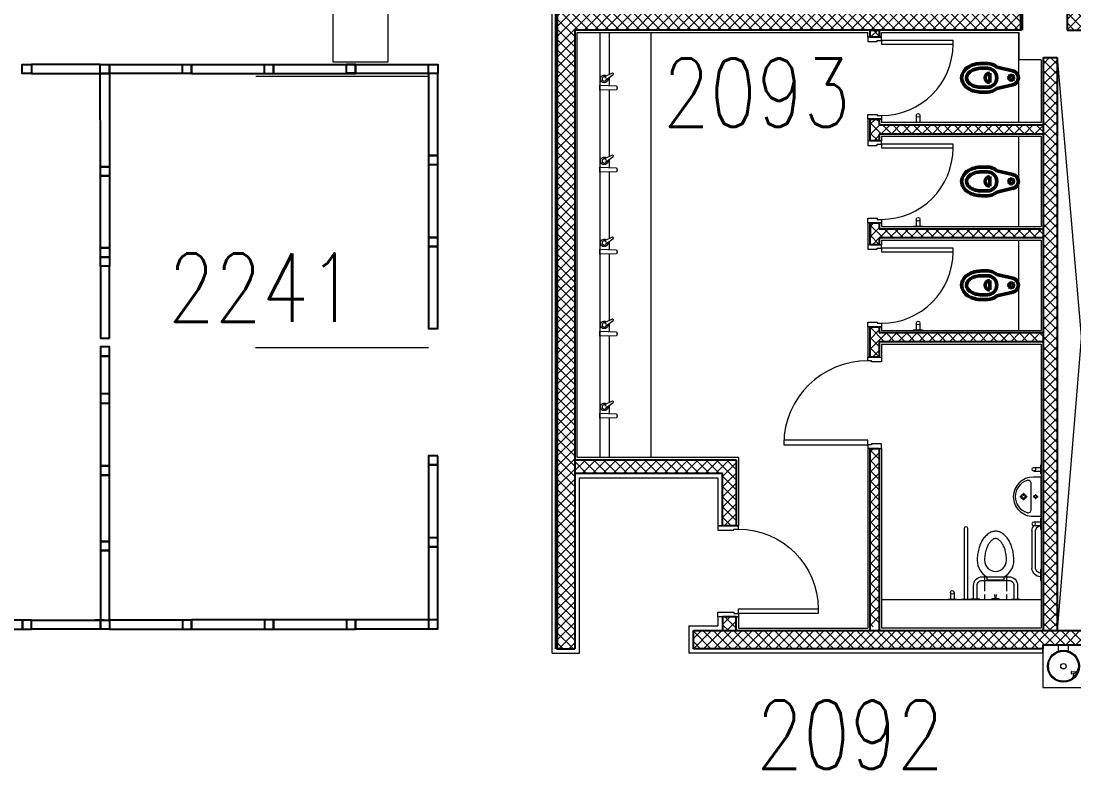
# Model space of a CAD drawing. Header units: inches. Extents: x 342932 to 557958, y 80625 to 242727.
# Drawn here: x 509157 to 520707, y 224117 to 232327 of the extents above; entities that cross this region are included whole.
import ezdxf
from ezdxf.enums import TextEntityAlignment as Align

# ---------------------------------------------------------------- set-up
doc = ezdxf.new("R2010")
doc.units = ezdxf.units.IN
doc.header["$MEASUREMENT"] = 0
for name, color, linetype, lineweight in [('0-Cubicles', 8, 'Continuous', 25), ('First Floor$0$A-G250-M-Walls-Blockwork', 7, 'Continuous', 25), ('First Floor$0$A-G252-H-Internal-Walls', 251, 'Continuous', 9), ('First Floor$0$A-G312-M-Wall-Finish-Plaster', 7, 'Continuous', 15), ('First Floor$0$A-G322-M-Door', 251, 'Continuous', 15), ('First Floor$0$A-G44-G-Fittings-Sanitary', 251, 'Continuous', 15), ('First Floor$0$A-Z036-G-Void-Symbology', 251, 'Continuous', 9), ('First Floor$0$Z-Z001-S-Room-Name-Identification-250', 7, 'Continuous', 15)]:
    doc.layers.add(name, color=color, linetype=linetype, lineweight=lineweight)
doc.styles.add('First Floor$0$Tag-RomanS', font='romans.shx', dxfattribs={"width": 0.8})
pattern_1 = [(45, (361382.11, 239676.52), (-56.1266, 56.1266), []), (135, (361382.11, 239676.52), (-56.1266, -56.1266), [])]

# ---------------------------------------------------------------- blocks, each defined once
blk = doc.blocks.new('First Floor$0$Faucet-Top')
blk.add_lwpolyline([(-181, 23), (0, 27), (0, -27), (-181, -23, -0.29963), (-181, 23)], format="xyb")
blk = doc.blocks.new('First Floor$0$Wall Mounted WC-Top')
at = {"lineweight": 50}
for p, q in [((-117, 235), (-76, 61)), ((-52, 313), (52, 313)), ((117, 235), (76, 61))]:
    blk.add_line(p, q, dxfattribs=at)
blk.add_lwpolyline([(117, 235, 0.184483), (157, 340), (157, 402, 0.063415), (147, 482, 0.076468), (118, 548, 0.107136), (66, 602, 0.147373), (0, 622, 0.147373), (-66, 602, 0.107136), (-118, 548, 0.076468), (-147, 482, 0.063415), (-157, 402), (-157, 340, 0.184483), (-117, 235)], format="xyb", dxfattribs=at)
blk.add_lwpolyline([(104, 340), (104, 402, 0.063415), (96, 469, 0.076468), (74, 520, 0.107136), (37, 558, 0.147373), (0, 569, 0.147373), (-37, 558, 0.107136), (-74, 520, 0.076468), (-96, 469, 0.063415), (-104, 402), (-104, 340, 1)], format="xyb", close=True, dxfattribs=at)
blk.add_circle((0, 78), 26.1, dxfattribs=at)
for centre, radius, start, end in [((0, 313), 52.2, 360, 180), ((0, 78), 78.4, 193.0653, 346.9347)]:
    blk.add_arc(centre, radius, start, end, dxfattribs=at)
blk = doc.blocks.new('First Floor$0$Grab Bar-Top')
for p, q in [((-20, 79), (-20, 5)), ((20, 79), (20, 5))]:
    blk.add_line(p, q)
blk.add_lwpolyline([(-50, 5), (50, 5), (50, 0), (-50, 0)], close=True)
blk.add_circle((0, 79, 0), 20.1)
blk = doc.blocks.new('First Floor$0$Hand Rail-Top')
blk.add_lwpolyline([(20, 5), (20, 780, 1), (-20, 780), (-20, 5)], format="xyb")
blk.add_lwpolyline([(50, 0), (-50, 0), (-50, 5), (50, 5)], close=True)
blk = doc.blocks.new('First Floor$0$WC1-Top')
for p, q in [((-120, 268), (-120, 94)), ((120, 268), (120, 94)), ((-120, 54), (-120, 0)), ((-11, 54), (-7, 13)), ((7, 13), (11, 54)), ((120, 54), (120, 0))]:
    blk.add_line(p, q)
at = {"elevation": 0}
for points in [[(-94, 251), (-94, 215), (94, 215), (94, 251, 0.136498), (172, 325, 0.136498), (201, 429, 0.031676), (197, 494, 0.031676), (184, 557, 0.038178), (167, 608, 0.038178), (142, 656, 0.053416), (110, 696, 0.053415), (71, 729, 0.073292), (37, 745, 0.0875), (0, 750, 0.07329), (-37, 745, 0.073292), (-71, 729, 0.053415), (-110, 696, 0.026689), (-127, 677, 0.026689), (-142, 656, 0.038178), (-167, 608, 0.038178), (-184, 557, 0.031676), (-197, 494, 0.031676), (-201, 429, 0.136498), (-172, 325, 0.136498), (-94, 251, 0.999995)], [(0, 308, 0.414214), (120, 429, 0.063415), (107, 537, 0.038178), (93, 576, 0.038178), (74, 613, 0.053415), (53, 640, 0.053415), (27, 662, 0.073291), (14, 668, 0.07329), (0, 670, 0.073292), (-14, 668, 0.07329), (-27, 662, 0.053417), (-53, 640, 0.053413), (-74, 613, 0.03818), (-93, 576, 0.038176), (-107, 537, 0.031678), (-117, 483, 0.031674), (-120, 429, 0.414216), (0, 308, -0.000002)]]:
    blk.add_lwpolyline(points, format="xyb", dxfattribs=at)
for points in [[(-241, 5), (-241, 156, -0.198912), (-214, 223, -0.198912), (-147, 250), (147, 250, -0.198912), (214, 223, -0.198912), (241, 156), (241, 5)], [(-201, 5), (-201, 156, -0.198912), (-185, 194, -0.198912), (-147, 210), (147, 210, -0.198912), (185, 194, -0.198912), (201, 156), (201, 5)]]:
    blk.add_lwpolyline(points, format="xyb")
for points in [[(-171, 5), (-271, 5), (-271, 0), (-171, 0)], [(-33, 13), (33, 13), (40, 0), (-40, 0)], [(171, 5), (271, 5), (271, 0), (171, 0)]]:
    blk.add_lwpolyline(points, close=True)
blk = doc.blocks.new('First Floor$0$WB-Top')
for p, q in [((0, 233), (0, 203)), ((-10, 193), (-40, 193)), ((0, 184), (0, 153)), ((40, 193), (10, 193)), ((-6, 61), (-29, 61)), ((0, 89), (0, 66)), ((0, 54), (0, 32)), ((28, 61), (6, 61))]:
    blk.add_line(p, q)
at = {"ltscale": 0.02}
for points in [[(-214, 0), (214, 0), (214, 89, 0.411647), (0, 305, 0.42194), (-214, 89), (-214, 0)], [(-142, 108), (142, 108, 0.239095), (170, 122, 0.159338), (177, 143, 0.07683), (176, 154, 0.326978), (0, 283, 0.326978), (-176, 154, 0.07683), (-177, 143, 0.159338), (-170, 122, 0.239095), (-142, 108)]]:
    blk.add_lwpolyline(points, format="xyb", dxfattribs=at)
for centre, radius in [((0, 193), 28.7), ((0, 193), 20), ((0, 61), 17.2)]:
    blk.add_circle(centre, radius)
blk = doc.blocks.new('First Floor$0$Towel Rail-Grab Bar-Top')
for p, q in [((-581, 6), (-581, 80, 0)), ((-541, 6), (-541, 80, 0)), ((-72, 100, 0), (-488, 100, 0)), ((-72, 60, 0), (-488, 60, 0))]:
    blk.add_line(p, q)
for points in [[(-619, 6), (-501, 6), (-501, 0), (-619, 0)], [(-59, 6), (59, 6), (59, 0), (-59, 0)]]:
    blk.add_lwpolyline(points, close=True)
blk.add_circle((-561, 80, 0), 20.1)
for centre, radius, start, end in [((-482, 1), 99.5, 93.3823, 126.5175), ((-481, 1), 59.6, 95.932, 174.5979), ((-78, 1), 99.5, 3.1797, 86.6177), ((-79, 1), 59.6, 5.4021, 84.068)]:
    blk.add_arc(centre, radius, start, end)
blk = doc.blocks.new('First Floor$0$wc07')
at = {"layer": 'First Floor$0$A-G322-M-Door', "elevation": 0}
for points in [[(157200, -7600), (157200, -7588), (157250, -7588), (157250, -7550), (157100, -7550), (157100, -7600)], [(157250, -7588), (157250, -7628), (158034, -7628), (158034, -7588)], [(157200, -8400), (157200, -8412), (157250, -8412), (157250, -8450), (157100, -8450), (157100, -8400)]]:
    blk.add_lwpolyline(points, close=True, dxfattribs=at)
at = {"layer": 'First Floor$0$A-G322-M-Door'}
blk.add_arc((157250, -7628, 0), 784, 270, 0, dxfattribs=at)
blk = doc.blocks.new('First Floor$0$d1000-225')
at = {"layer": 'First Floor$0$A-G322-M-Door', "elevation": 0}
for points in [[(88, 1099), (38, 1099), (38, 225), (88, 225)], [(50, 175), (38, 175), (38, 225), (0, 225), (0, 0), (50, 0)], [(950, 175), (962, 175), (962, 225), (1000, 225), (1000, 0), (950, 0)]]:
    blk.add_lwpolyline(points, close=True, dxfattribs=at)
at = {"layer": 'First Floor$0$A-G322-M-Door'}
blk.add_arc((88, 225, 0), 874, 0, 90, dxfattribs=at)
blk = doc.blocks.new('First Floor$0$soap dispenser')
at = {"layer": 'First Floor$0$A-G44-G-Fittings-Sanitary'}
for p, q in [((-28, -14), (-132, 66)), ((0, 31), (-119, 88))]:
    blk.add_line(p, q, dxfattribs=at)
blk.add_circle((0, 0), 31.3, dxfattribs=at)
for centre, radius, start, end in [((-116, 71), 17.1, 99.4484, 197.6935), ((0, 0), 54.6, 173.7499, 123.392)]:
    blk.add_arc(centre, radius, start, end, dxfattribs=at)
blk = doc.blocks.new('First Floor$0$d1000-150')
at = {"layer": 'First Floor$0$A-G322-M-Door'}
for points in [[(-950, -112), (-962, -112), (-962, -150), (-1000, -150), (-1000, 0), (-950, 0), (-950, -112)], [(-50, -112), (-38, -112), (-38, -150), (0, -150), (0, 0), (-50, 0), (-50, -112)]]:
    blk.add_lwpolyline(points, dxfattribs=at)
blk.add_lwpolyline([(-88, -1074), (-38, -1074), (-38, -150), (-88, -150)], close=True, dxfattribs=at)
blk.add_arc((-38, -150), 924, 180.0034, 269.2476, dxfattribs=at)
blk = doc.blocks.new('First Floor$0$drinking-fountain')
at = {"layer": 'First Floor$0$A-G44-G-Fittings-Sanitary'}
for p, q in [((170, -66), (170, 0)), ((280, -66), (280, 0)), ((570, -66), (570, 0)), ((680, -66), (680, 0)), ((309, -294), (309, -311)), ((315, -289), (351, -295)), ((315, -316), (351, -309)), ((355, -300), (355, -304)), ((709, -294), (709, -311)), ((715, -289), (751, -295)), ((715, -316), (751, -309)), ((755, -300), (755, -304))]:
    blk.add_line(p, q, dxfattribs=at)
blk.add_lwpolyline([(850, 0), (0, 0), (0, -465), (850, -465)], close=True, dxfattribs=at)
for centre, radius in [((225, -232), 175), ((225, -232), 165), ((625, -232), 175), ((625, -232), 165), ((225, -232), 30), ((625, -232), 30)]:
    blk.add_circle(centre, radius, dxfattribs=at)
for centre, radius, start, end in [((314, -294), 5, 80.0221, 180), ((314, -311), 5, 180, 279.9779), ((240, -313), 99.3, 329.4947, 0.8556), ((338, -245), 51.6, 284.4624, 348.8009), ((350, -300), 5, 0, 80.0221), ((350, -304), 5, 279.9779, 0), ((714, -294), 5, 80.0221, 180), ((714, -311), 5, 180, 279.9779), ((640, -313), 99.3, 329.4947, 0.8556), ((738, -245), 51.6, 284.4624, 348.8009), ((750, -300), 5, 0, 80.0221), ((750, -304), 5, 279.9779, 0)]:
    blk.add_arc(centre, radius, start, end, dxfattribs=at)
blk = doc.blocks.new('First Floor$0$tag-roomname')
at = {"lineweight": 18, "ltscale": 0.01, "style": 'First Floor$0$Tag-RomanS', "width": 0.8}
blk.add_attdef('ROOM_NO_2', text='', height=3, dxfattribs=at).set_placement((0, 1.612), align=Align.MIDDLE_CENTER)
at = {"linetype": 'ByBlock', "lineweight": 15, "ltscale": 0.01, "style": 'First Floor$0$Tag-RomanS', "width": 0.8, "flags": 1}
for tag, p in [('ROOM_NAME_1', (0, -2.288)), ('ROOM_NAME_2', (0, -5.744))]:
    blk.add_attdef(tag, text='', height=2.5, dxfattribs=at).set_placement(p, align=Align.MIDDLE_CENTER)

msp = doc.modelspace()

# ---------------------------------------------------------------- hatches: boundary and pattern name
at = {"layer": 'First Floor$0$A-G252-H-Internal-Walls'}
h = msp.add_hatch(dxfattribs=at)
h.set_pattern_fill('ANSI37', color=256, scale=25, angle=90, style=0)
h.set_pattern_definition([(135, (393789.79, 117080.17), (-56.1266, -56.1266), []), (225, (393789.79, 117080.17), (56.1266, -56.1266), [])])
h.paths.add_polyline_path([(515232.1, 225436.5), (515232.1, 232226.5), (520132.1, 232226.5), (520132.1, 232426.5), (515032.1, 232426.5), (515032.1, 225436.5)])
h = msp.add_hatch(dxfattribs=at)
h.set_pattern_fill('ANSI37', color=256, scale=25, style=0)
h.set_pattern_definition(pattern_1)
h.paths.add_polyline_path([(527632.1, 232226.5), (527632.1, 232426.5), (520632.1, 232426.5), (520632.1, 232226.5)])
at = {"layer": 'First Floor$0$A-G252-H-Internal-Walls', "ltscale": 0.02}
h = msp.add_hatch(dxfattribs=at)
h.set_pattern_fill('ANSI37', color=256, scale=25, style=0)
h.set_pattern_definition([(45, (450337.11, 269751.52), (-56.1266, 56.1266), []), (135, (450337.11, 269751.52), (-56.1266, -56.1266), [])])
h.paths.add_polyline_path([(518572.1, 232226.5), (518472.1, 232226.5), (518472.1, 232151.5), (518572.1, 232151.5)])
at = {"layer": 'First Floor$0$A-G252-H-Internal-Walls'}
h = msp.add_hatch(dxfattribs=at)
h.set_pattern_fill('ANSI37', color=256, scale=25, style=0)
h.set_pattern_definition(pattern_1)
h.paths.add_polyline_path([(520522.1, 231926.5), (520372.1, 231926.5), (520372.1, 225636.5), (520522.1, 225636.5)])
h = msp.add_hatch(dxfattribs=at)
h.set_pattern_fill('ANSI37', color=256, scale=25, style=0)
h.set_pattern_definition(pattern_1)
h.paths.add_polyline_path([(520372.1, 231086.5), (520372.1, 231186.5), (518572.1, 231186.5), (518572.1, 231251.3), (518472.1, 231251.3), (518472.1, 231011.5), (518572.1, 231011.5), (518572.1, 231086.5)])
h = msp.add_hatch(dxfattribs=at)
h.set_pattern_fill('ANSI37', color=256, scale=25, style=0)
h.set_pattern_definition(pattern_1)
h.paths.add_polyline_path([(520372.1, 229946.5), (520372.1, 230046.5), (518572.1, 230046.5), (518572.1, 230111.5), (518472.1, 230111.5), (518472.1, 229871.5), (518572.1, 229871.5), (518572.1, 229946.5)])
h = msp.add_hatch(dxfattribs=at)
h.set_pattern_fill('ANSI37', color=256, scale=25, style=0)
h.set_pattern_definition(pattern_1)
h.paths.add_polyline_path([(518572.1, 228906.5), (518572.1, 228971.5), (518472.1, 228971.5), (518472.1, 228636.5), (518572.1, 228636.5), (518572.1, 228806.5), (520372.1, 228806.5), (520372.1, 228906.5)])
h = msp.add_hatch(dxfattribs=at)
h.set_pattern_fill('ANSI37', color=256, scale=25, style=0)
h.set_pattern_definition(pattern_1)
h.paths.add_polyline_path([(518572.1, 227636.5), (518472.1, 227636.5), (518472.1, 225676.5), (518572.1, 225676.5)])
h = msp.add_hatch(dxfattribs=at)
h.set_pattern_fill('ANSI37', color=256, scale=25, angle=90, style=0)
h.set_pattern_definition([(135, (361382.11, 239676.52), (-56.1266, -56.1266), []), (225, (361382.11, 239676.52), (56.1266, -56.1266), [])])
h.paths.add_polyline_path([(517002.1, 227511.5), (515232.1, 227511.5), (515232.1, 227361.5), (516852.1, 227361.5), (516852.1, 226786.5), (517002.1, 226786.5)])
h = msp.add_hatch(dxfattribs=at)
h.set_pattern_fill('ANSI37', color=256, scale=25, style=0)
h.set_pattern_definition([(45, (361437.114, 239676.52), (-56.1266, 56.1266), []), (135, (361437.114, 239676.52), (-56.1266, -56.1266), [])])
h.paths.add_polyline_path([(516852.1, 225786.5), (516852.1, 225636.5), (517002.1, 225636.5), (517002.1, 225786.5)])
h = msp.add_hatch(dxfattribs=at)
h.set_pattern_fill('ANSI37', color=256, scale=25, style=0)
h.set_pattern_definition(pattern_1)
h.paths.add_polyline_path([(523012.1, 225436.5), (523012.1, 225636.5), (516532.1, 225636.5), (516532.1, 225436.5), (520367.1, 225436.5), (520367.1, 225436.5), (520367.1, 225476.5), (521217.1, 225476.5), (521217.1, 225436.5)])

# ---------------------------------------------------------------- linework, layer by layer
at = {"color": 250, "lineweight": 15, "elevation": 0}
for points in [[(511731.6, 231750.9), (513627.4, 231750.9)], [(511734, 231721.3), (513629.8, 231721.3)], [(511729.3, 228745), (513625.1, 228745)]]:
    msp.add_lwpolyline(points, dxfattribs=at)
at = {"layer": '0-Cubicles'}
for p, q in [((509968.4, 225748.8), (510068.4, 225748.8)), ((509968.4, 225748.8), (510068.4, 225748.8)), ((509968.4, 225748.8), (510068.4, 225748.8)), ((510069.4, 225748.8), (509969.4, 225748.8)), ((510069.4, 225748.8), (509969.4, 225748.8)), ((509969.4, 225748.8), (510069.4, 225748.8)), ((509969.4, 225748.8), (510069.4, 225748.8)), ((510069.4, 225748.8), (509969.4, 225748.8)), ((510069.4, 225748.8), (509969.4, 225748.8)), ((509969.4, 225748.8), (510069.4, 225748.8)), ((509969.4, 225748.8), (510069.4, 225748.8)), ((509969.4, 225748.8), (510069.4, 225748.8)), ((509969.4, 225748.8), (510069.4, 225748.8)), ((510069.4, 225748.8), (509969.4, 225748.8)), ((510069.4, 225748.8), (509969.4, 225748.8)), ((509969.4, 225748.8), (510069.4, 225748.8)), ((509969.4, 225748.8), (510069.4, 225748.8)), ((510069.4, 225748.8), (509969.4, 225748.8)), ((510069.4, 225748.8), (509969.4, 225748.8)), ((510069.4, 225748.8), (509969.4, 225748.8)), ((510069.4, 225748.8), (509969.4, 225748.8)), ((509969.4, 225748.8), (510069.4, 225748.8)), ((509969.4, 225748.8), (510069.4, 225748.8)), ((510069.4, 225748.8), (509969.4, 225748.8)), ((510069.4, 225748.8), (509969.4, 225748.8)), ((509969.4, 225748.8), (510069.4, 225748.8)), ((509969.4, 225748.8), (510069.4, 225748.8)), ((509969.4, 225748.8), (510069.4, 225748.8)), ((509969.4, 225748.8), (510069.4, 225748.8))]:
    msp.add_line(p, q, dxfattribs=at)
at = {"layer": '0-Cubicles', "elevation": 0}
for points in [[(509271, 231850.9), (509271, 231750.9), (509171, 231750.9), (509171, 231850.9)], [(510026.4, 231750.9), (510026.4, 231850.9), (509271, 231850.9), (509271, 231750.9)], [(510126.4, 231850.9), (510126.4, 231750.9), (510026.4, 231750.9), (510026.4, 231850.9)], [(510127.4, 231750.9), (510127.4, 231850.9), (511027.4, 231850.9), (511027.4, 231750.9)], [(510927.4, 231750.9), (510927.4, 231850.9), (511027.4, 231850.9), (511027.4, 231750.9)], [(511027.4, 231748.7), (511027.4, 231848.7), (511927.4, 231848.7), (511927.4, 231748.7)], [(511827.4, 231748.7), (511827.4, 231848.7), (511927.4, 231848.7), (511927.4, 231748.7)], [(511927.4, 231748.7), (511927.4, 231848.7), (512827.4, 231848.7), (512827.4, 231748.7)], [(512727.4, 231753.1), (512727.4, 231853.1), (512827.4, 231853.1), (512827.4, 231753.1)], [(512727.4, 231748.7), (512727.4, 231848.7), (512827.4, 231848.7), (512827.4, 231748.7)], [(512827.4, 231750.9), (512827.4, 231850.9), (513727.4, 231850.9), (513727.4, 231750.9)], [(513627.4, 231750.9), (513627.4, 231850.9), (513727.4, 231850.9), (513727.4, 231750.9)], [(513727.4, 231750.9), (513627.4, 231750.9), (513627.4, 231850.9), (513727.4, 231850.9)], [(510126.4, 231750.9), (510126.4, 230727.8), (510027.4, 230727.8), (510026.4, 231750.9)], [(513627.4, 230850.9), (513727.4, 230850.9), (513727.4, 231750.9), (513627.4, 231750.9)], [(513627.4, 229950.9), (513727.4, 229950.9), (513727.4, 230850.9), (513627.4, 230850.9)], [(513627.4, 230750.9), (513727.4, 230750.9), (513727.4, 230850.9), (513627.4, 230850.9)], [(510127.4, 230727.8), (510127.4, 230627.8), (510027.4, 230627.8), (510027.4, 230727.8)], [(510127.4, 230627.8), (510127.4, 229836.5), (510027.4, 229836.5), (510027.4, 230627.8)], [(513727.4, 229950.9), (513627.4, 229950.9), (513627.4, 229850.9), (513727.4, 229850.9)], [(513727.4, 229850.9), (513627.4, 229850.9), (513627.4, 228950.9), (513727.4, 228950.9)], [(510127.4, 229836.5), (510127.4, 229736.5), (510027.4, 229736.5), (510027.4, 229836.5)], [(510127.4, 229736.5), (510127.4, 229636.5), (510027.4, 229636.5), (510027.4, 229736.5)], [(510127.4, 228845.3), (510127.4, 229636.5), (510027.4, 229636.5), (510027.4, 228845.3)], [(510127.4, 228648.8), (510127.4, 228748.8), (510027.4, 228748.8), (510027.4, 228648.8)], [(510127.4, 228133.8), (510127.4, 228648.8), (510027.4, 228648.8), (510027.4, 228133.8)], [(510127.4, 227442.6), (510127.4, 228233.8), (510027.4, 228233.8), (510027.4, 227442.6)], [(510027.4, 228233.8), (510027.4, 228133.8), (510127.4, 228133.8), (510127.4, 228233.8)], [(513727.4, 227555.5), (513627.4, 227555.5), (513627.4, 227455.5), (513727.4, 227455.5)], [(510127.4, 227342.6), (510127.4, 227442.6), (510027.4, 227442.6), (510027.4, 227342.6)], [(513727.4, 227455.5), (513627.4, 227455.5), (513627.4, 226555.5), (513727.4, 226555.5)], [(510127.4, 226614.4), (510127.4, 227342.6), (510027.4, 227342.6), (510027.4, 226614.4)], [(510127.4, 226514.4), (510127.4, 226614.4), (510027.4, 226614.4), (510027.4, 226514.4)], [(513727.4, 226655.5), (513627.4, 226655.5), (513627.4, 226555.5), (513727.4, 226555.5)], [(510127.4, 225748.8), (510127.4, 226514.4), (510027.4, 226514.4), (510027.4, 225748.8)], [(513727.4, 226555.5), (513627.4, 226555.5), (513627.4, 225655.5), (513727.4, 225655.5)], [(509172, 225651), (509172, 225751), (508222.1, 225751), (508222.1, 225651)], [(509272, 225651), (509272, 225751), (509172, 225751), (509172, 225651)], [(510027.4, 225751), (510027.4, 225651), (509272, 225651), (509272, 225751)], [(510127.4, 225751), (510127.4, 225651), (510027.4, 225651), (510027.4, 225751)], [(510127.4, 225751), (510127.4, 225651), (511027.4, 225651), (511027.4, 225751)], [(510927.4, 225751), (510927.4, 225651), (511027.4, 225651), (511027.4, 225751)], [(511027.4, 225753.2), (511027.4, 225653.2), (511927.4, 225653.2), (511927.4, 225753.2)], [(511827.4, 225753.2), (511827.4, 225653.2), (511927.4, 225653.2), (511927.4, 225753.2)], [(511927.4, 225753.2), (511927.4, 225653.2), (512827.4, 225653.2), (512827.4, 225753.2)], [(512727.4, 225753.2), (512727.4, 225653.2), (512827.4, 225653.2), (512827.4, 225753.2)], [(512827.4, 225755.5), (512827.4, 225655.5), (513727.4, 225655.5), (513727.4, 225755.5)], [(513627.4, 225755.5), (513627.4, 225655.5), (513727.4, 225655.5), (513727.4, 225755.5)], [(513727.4, 225755.5), (513627.4, 225755.5), (513627.4, 225655.5), (513727.4, 225655.5)]]:
    msp.add_lwpolyline(points, close=True, dxfattribs=at)
at = {"layer": 'First Floor$0$A-G250-M-Walls-Blockwork'}
for p, q in [((520632.1, 232426.5, 0), (520632.1, 232226.5, 0)), ((520132.1, 232226.5, 0), (515232.1, 232226.5, 0)), ((515232.1, 232226.5, 0), (515232.1, 225436.5, 0)), ((520632.1, 232226.5, 0), (527632.1, 232226.5, 0)), ((520372.1, 231926.5), (520522.1, 231926.5, 0)), ((520372.1, 225636.5, 0), (520372.1, 231926.5, 0)), ((520522.1, 231926.5, 0), (520522.1, 225636.5, 0)), ((518472.1, 231011.5, 0), (518472.1, 231251.3, 0)), ((518472.1, 231251.3, 0), (518572.1, 231251.3, 0)), ((518572.1, 231251.3, 0), (518572.1, 231186.5, 0)), ((518572.1, 231186.5, 0), (520372.1, 231186.5, 0)), ((518572.1, 231011.5, 0), (518472.1, 231011.5, 0)), ((520372.1, 231086.5, 0), (518572.1, 231086.5, 0)), ((518572.1, 231086.5, 0), (518572.1, 231011.5, 0)), ((518472.1, 229871.5, 0), (518472.1, 230111.5, 0)), ((518472.1, 230111.5, 0), (518572.1, 230111.5, 0)), ((518572.1, 230111.5, 0), (518572.1, 230046.5, 0)), ((518572.1, 230046.5, 0), (520372.1, 230046.5, 0)), ((518572.1, 229871.5, 0), (518472.1, 229871.5, 0)), ((520372.1, 229946.5, 0), (518572.1, 229946.5, 0)), ((518572.1, 229946.5, 0), (518572.1, 229871.5, 0)), ((518472.1, 228636.5, 0), (518472.1, 228971.5, 0)), ((518472.1, 228971.5, 0), (518572.1, 228971.5, 0)), ((518572.1, 228971.5, 0), (518572.1, 228906.5, 0)), ((518572.1, 228906.5, 0), (520372.1, 228906.5, 0)), ((520372.1, 228806.5, 0), (518572.1, 228806.5, 0)), ((518572.1, 228806.5, 0), (518572.1, 228636.5, 0)), ((518572.1, 228636.5, 0), (518472.1, 228636.5, 0)), ((518472.1, 225636.5, 0), (518472.1, 227636.5, 0)), ((518472.1, 227636.5, 0), (518572.1, 227636.5, 0)), ((518572.1, 227636.5, 0), (518572.1, 225636.5, 0)), ((515232.1, 227511.5, 0), (517002.1, 227511.5, 0)), ((517002.1, 227511.5, 0), (517002.1, 226786.5, 0)), ((516852.1, 227361.5, 0), (515232.1, 227361.5, 0)), ((516852.1, 226786.5, 0), (516852.1, 227361.5, 0)), ((517002.1, 226786.5, 0), (516852.1, 226786.5, 0)), ((517002.1, 225786.5), (516852.1, 225786.5)), ((516852.1, 225786.5), (516852.1, 225636.5)), ((517002.1, 225636.5), (517002.1, 225786.5)), ((516532.1, 225436.5, 0), (516532.1, 225636.5, 0)), ((516532.1, 225636.5, 0), (523012.1, 225636.5, 0)), ((515032.1, 225436.5, 0), (515232.1, 225436.5, 0)), ((520367.1, 225436.5, 0), (516532.1, 225436.5, 0))]:
    msp.add_line(p, q, dxfattribs=at)
at = {"layer": 'First Floor$0$A-G250-M-Walls-Blockwork', "lineweight": 50, "ltscale": 0.02, "elevation": 0}
msp.add_lwpolyline([(515032.1, 225436.5), (515032.1, 232426.5), (520132.1, 232426.5), (520132.1, 232226.5)], dxfattribs=at)
at = {"layer": 'First Floor$0$A-G250-M-Walls-Blockwork', "elevation": 0}
msp.add_lwpolyline([(518472.1, 232226.5), (518572.1, 232226.5), (518572.1, 232151.3), (518472.1, 232151.3)], close=True, dxfattribs=at)
at = {"layer": 'First Floor$0$A-G250-M-Walls-Blockwork'}
msp.add_lwpolyline([(518472.1, 230111.5), (518472.1, 229946.5)], dxfattribs=at)
at = {"layer": 'First Floor$0$A-G250-M-Walls-Blockwork', "elevation": 0}
msp.add_lwpolyline([(521217.1, 225436.5), (521217.1, 225476.5), (520367.1, 225476.5), (520367.1, 225436.5)], dxfattribs=at)
at = {"layer": 'First Floor$0$A-G312-M-Wall-Finish-Plaster'}
for p, q in [((514982.1, 225386.5, 0), (514982.1, 232476.5)), ((515257.1, 227536.5, 0), (515257.1, 232201.5, 0)), ((515257.1, 232201.5, 0), (518447.1, 232201.5, 0)), ((518447.1, 232151.3, 0), (518447.1, 232201.5, 0)), ((518597.1, 232201.5, 0), (520107.1, 232201.5, 0)), ((518597.1, 232151.3, 0), (518597.1, 232201.5, 0)), ((520107.1, 231901.5, 0), (520107.1, 232201.5, 0)), ((518472.1, 232151.3), (518447.1, 232151.3, 0)), ((518572.1, 232151.3), (518597.1, 232151.3, 0)), ((520347.1, 231901.5), (520107.1, 231901.5, 0)), ((520347.1, 231901.5), (520347.1, 231211.5, 0)), ((518447.1, 231251.3, 0), (518447.1, 231011.5, 0)), ((518472.1, 231251.3, 0), (518447.1, 231251.3, 0)), ((518572.1, 231251.3, 0), (518597.1, 231251.3, 0)), ((518597.1, 231251.3, 0), (518597.1, 231211.5, 0)), ((520347.1, 231211.5), (518597.1, 231211.5, 0)), ((518472.1, 231011.5, 0), (518447.1, 231011.5, 0)), ((518572.1, 231011.5, 0), (518597.1, 231011.5, 0)), ((518597.1, 231061.5), (520347.1, 231061.5, 0)), ((518597.1, 231061.5, 0), (518597.1, 231011.5, 0)), ((520347.1, 231061.5, 0), (520347.1, 230071.5, 0)), ((518447.1, 230111.5, 0), (518447.1, 229871.5, 0)), ((518472.1, 230111.5, 0), (518447.1, 230111.5, 0)), ((518572.1, 230111.5, 0), (518597.1, 230111.5, 0)), ((518597.1, 230111.5, 0), (518597.1, 230071.5, 0)), ((518597.1, 230071.5, 0), (520347.1, 230071.5, 0)), ((518472.1, 229871.5, 0), (518447.1, 229871.5, 0)), ((518572.1, 229871.5, 0), (518597.1, 229871.5, 0)), ((518597.1, 229921.5), (520347.1, 229921.5, 0)), ((518597.1, 229921.5, 0), (518597.1, 229871.5, 0)), ((520347.1, 229921.5, 0), (520347.1, 228931.5, 0)), ((518447.1, 228971.5, 0), (518447.1, 228636.5, 0)), ((518472.1, 228971.5, 0), (518447.1, 228971.5, 0)), ((518572.1, 228971.5, 0), (518597.1, 228971.5, 0)), ((518597.1, 228971.5, 0), (518597.1, 228931.5, 0)), ((518597.1, 228931.5, 0), (520347.1, 228931.5, 0)), ((518597.1, 228781.5), (520347.1, 228781.5, 0)), ((518597.1, 228781.5), (518597.1, 228636.5, 0)), ((520347.1, 228781.5, 0), (520347.1, 225661.5, 0)), ((518472.1, 228636.5, 0), (518447.1, 228636.5, 0)), ((518572.1, 228636.5, 0), (518597.1, 228636.5, 0)), ((517027.1, 227536.5, 0), (515257.1, 227536.5, 0)), ((517027.1, 227536.5, 0), (517027.1, 226786.5, 0)), ((518447.1, 227636.5, 0), (518447.1, 225661.5, 0)), ((518472.1, 227636.5, 0), (518447.1, 227636.5, 0)), ((518572.1, 227636.5, 0), (518597.1, 227636.5, 0)), ((518597.1, 227636.5, 0), (518597.1, 225661.5, 0)), ((515282.1, 225386.5, 0), (515282.1, 227311.5, 0)), ((515282.1, 227311.5, 0), (516802.1, 227311.5, 0)), ((516802.1, 227311.5, 0), (516802.1, 226786.5, 0)), ((516802.1, 226786.5, 0), (516852.1, 226786.5, 0)), ((517002.1, 226786.5, 0), (517027.1, 226786.5, 0)), ((516802.1, 225786.5, 0), (516802.1, 225686.5, 0)), ((516852.1, 225786.5), (516802.1, 225786.5)), ((517002.1, 225786.5), (517027.1, 225786.5)), ((517027.1, 225786.5, 0), (517027.1, 225661.5, 0)), ((516482.1, 225686.5), (516482.1, 225386.5, 0)), ((516482.1, 225686.5), (516802.1, 225686.5, 0)), ((517027.1, 225661.5, 0), (518447.1, 225661.5, 0)), ((520347.1, 225661.5, 0), (518597.1, 225661.5)), ((514982.1, 225386.5, 0), (515282.1, 225386.5, 0)), ((520367.1, 225386.5, 0), (516482.1, 225386.5, 0)), ((520367.1, 225386.5, 0), (520367.1, 225436.5, 0))]:
    msp.add_line(p, q, dxfattribs=at)
msp.add_lwpolyline([(512582.1, 232476.5), (513182.1, 232476.5), (513182.1, 231876.5), (512582.1, 231876.5)], close=True, dxfattribs=at)
at = {"layer": 'First Floor$0$A-G44-G-Fittings-Sanitary'}
for p, q in [((515507.1, 232201.5, 0), (515507.1, 227536.5, 0)), ((515607.1, 232201.5, 0), (515607.1, 231739.6, 0)), ((516067.1, 232201.5), (516067.1, 227536.5)), ((520097.1, 232201.5), (520097.1, 231211.5)), ((515607.1, 231704.7, 0), (515607.1, 231618.5, 0)), ((515607.1, 231569.5, 0), (515607.1, 230839.6, 0)), ((520097.1, 231061.5, 0), (520097.1, 230071.5, 0)), ((515607.1, 230804.7, 0), (515607.1, 230718.5, 0)), ((515607.1, 230669.5, 0), (515607.1, 229939.6, 0)), ((515607.1, 229904.7, 0), (515607.1, 229818.5, 0)), ((520097.1, 229921.5, 0), (520097.1, 228931.5, 0)), ((515607.1, 229769.5, 0), (515607.1, 229039.6, 0)), ((515607.1, 229004.7, 0), (515607.1, 228918.5, 0)), ((515607.1, 228869.5, 0), (515607.1, 228139.6, 0)), ((515607.1, 228104.7, 0), (515607.1, 228018.5, 0)), ((515607.1, 227969.5, 0), (515607.1, 227536.5, 0)), ((518597.1, 225976.5, 0), (520347.1, 225976.5, 0))]:
    msp.add_line(p, q, dxfattribs=at)
at = {"layer": 'First Floor$0$A-Z036-G-Void-Symbology', "ltscale": 0.25}
for p, q in [((521062.1, 232226.5, 0), (520522.1, 225636.5, 0)), ((520522.1, 231926.5, 0), (521062.1, 225636.5, 0))]:
    msp.add_line(p, q, dxfattribs=at)

# ---------------------------------------------------------------- block references
at = {"layer": 'First Floor$0$A-G322-M-Door'}
for p in [(361347.1, 239701.5, 0), (361347.1, 238561.8, 0), (361347.1, 237421.8, 0)]:
    msp.add_blockref('First Floor$0$wc07', p, dxfattribs=at)
at = {"layer": 'First Floor$0$A-G322-M-Door', "rotation": 270}
msp.add_blockref('First Floor$0$d1000-150', (518597.1, 227636.5, 0), dxfattribs=at)
at = {"layer": 'First Floor$0$A-G322-M-Door', "xscale": -1, "rotation": 270}
msp.add_blockref('First Floor$0$d1000-225', (516802.1, 225786.5, 0), dxfattribs=at)
at = {"layer": 'First Floor$0$A-G44-G-Fittings-Sanitary'}
for name, p, rotation in [('First Floor$0$Wall Mounted WC-Top', (520097.1, 231704), 90), ('First Floor$0$Faucet-Top', (515507.1, 231594, 0), 180), ('First Floor$0$Faucet-Top', (515507.1, 230694, 0), 180), ('First Floor$0$Wall Mounted WC-Top', (520097.1, 230566.5, 0), 90), ('First Floor$0$Faucet-Top', (515507.1, 229794, 0), 180), ('First Floor$0$Wall Mounted WC-Top', (520097.1, 229426.5, 0), 90), ('First Floor$0$Faucet-Top', (515507.1, 228894, 0), 180), ('First Floor$0$Faucet-Top', (515507.1, 227994, 0), 180), ('First Floor$0$Grab Bar-Top', (520347.1, 227406.5, 0), 90), ('First Floor$0$WB-Top', (520347.1, 227106.5, 0), 90)]:
    msp.add_blockref(name, p, dxfattribs=dict(at, rotation=rotation))
at = {"layer": 'First Floor$0$A-G44-G-Fittings-Sanitary', "xscale": -0.75, "yscale": 0.75, "zscale": 0.75, "rotation": 2.278953026291219e-08}
for p in [(515554.5, 231691.1, 0), (515554.5, 230791.1, 0), (515554.5, 229891.1, 0), (515554.5, 228991.1, 0), (515554.5, 228091.1, 0)]:
    msp.add_blockref('First Floor$0$soap dispenser', p, dxfattribs=at)
at = {"layer": 'First Floor$0$A-G44-G-Fittings-Sanitary'}
for name, p in [('First Floor$0$Grab Bar-Top', (518997.1, 231211.5, 0)), ('First Floor$0$Grab Bar-Top', (518997.1, 230071.5, 0)), ('First Floor$0$Grab Bar-Top', (518997.1, 228931.5, 0)), ('First Floor$0$Hand Rail-Top', (519522.1, 225976.5, 0)), ('First Floor$0$WC1-Top', (519847.1, 225976.5, 0)), ('First Floor$0$Grab Bar-Top', (519372.1, 225976.5, 0))]:
    msp.add_blockref(name, p, dxfattribs=at)
at = {"layer": 'First Floor$0$A-G44-G-Fittings-Sanitary', "extrusion": (0, 0, -1), "zscale": -1, "rotation": 270}
msp.add_blockref('First Floor$0$Towel Rail-Grab Bar-Top', (-520347.1, 226246.5, 0), dxfattribs=at)
at = {"layer": 'First Floor$0$A-G44-G-Fittings-Sanitary', "extrusion": (-1.34313e-09, -8.79086e-08, 1), "rotation": 359.9999996922053}
msp.add_blockref('First Floor$0$drinking-fountain', (520367.1, 225476.5, 0), dxfattribs=at)
at = {"layer": 'First Floor$0$Z-Z001-S-Room-Name-Identification-250'}
ref = msp.add_blockref('First Floor$0$tag-roomname', (517226.5, 231138.6), dxfattribs=dict(at, xscale=250, yscale=250, zscale=250))
ref.add_attrib('ROOM_NO_2', '2093', dxfattribs={"layer": '0', "lineweight": 18, "ltscale": 0.01, "height": 750, "style": 'First Floor$0$Tag-RomanS', "width": 0.8}).set_placement((517226.5, 231541.5), align=Align.MIDDLE_CENTER)
ref = msp.add_blockref('First Floor$0$tag-roomname', (511797.5, 228997.7), dxfattribs=dict(at, xscale=250, yscale=250, zscale=250))
ref.add_attrib('ROOM_NO_2', '2241', dxfattribs={"layer": '0', "lineweight": 18, "ltscale": 0.01, "height": 750, "style": 'First Floor$0$Tag-RomanS', "width": 0.8}).set_placement((511797.5, 229400.6), align=Align.MIDDLE_CENTER)
ref = msp.add_blockref('First Floor$0$tag-roomname', (518250.5, 224089.4), dxfattribs=dict(at, xscale=250, yscale=250, zscale=250))
ref.add_attrib('ROOM_NO_2', '2092', dxfattribs={"layer": '0', "lineweight": 18, "ltscale": 0.01, "height": 750, "style": 'First Floor$0$Tag-RomanS', "width": 0.8}).set_placement((518250.5, 224492.3), align=Align.MIDDLE_CENTER)

doc.saveas('drawing.dxf')
